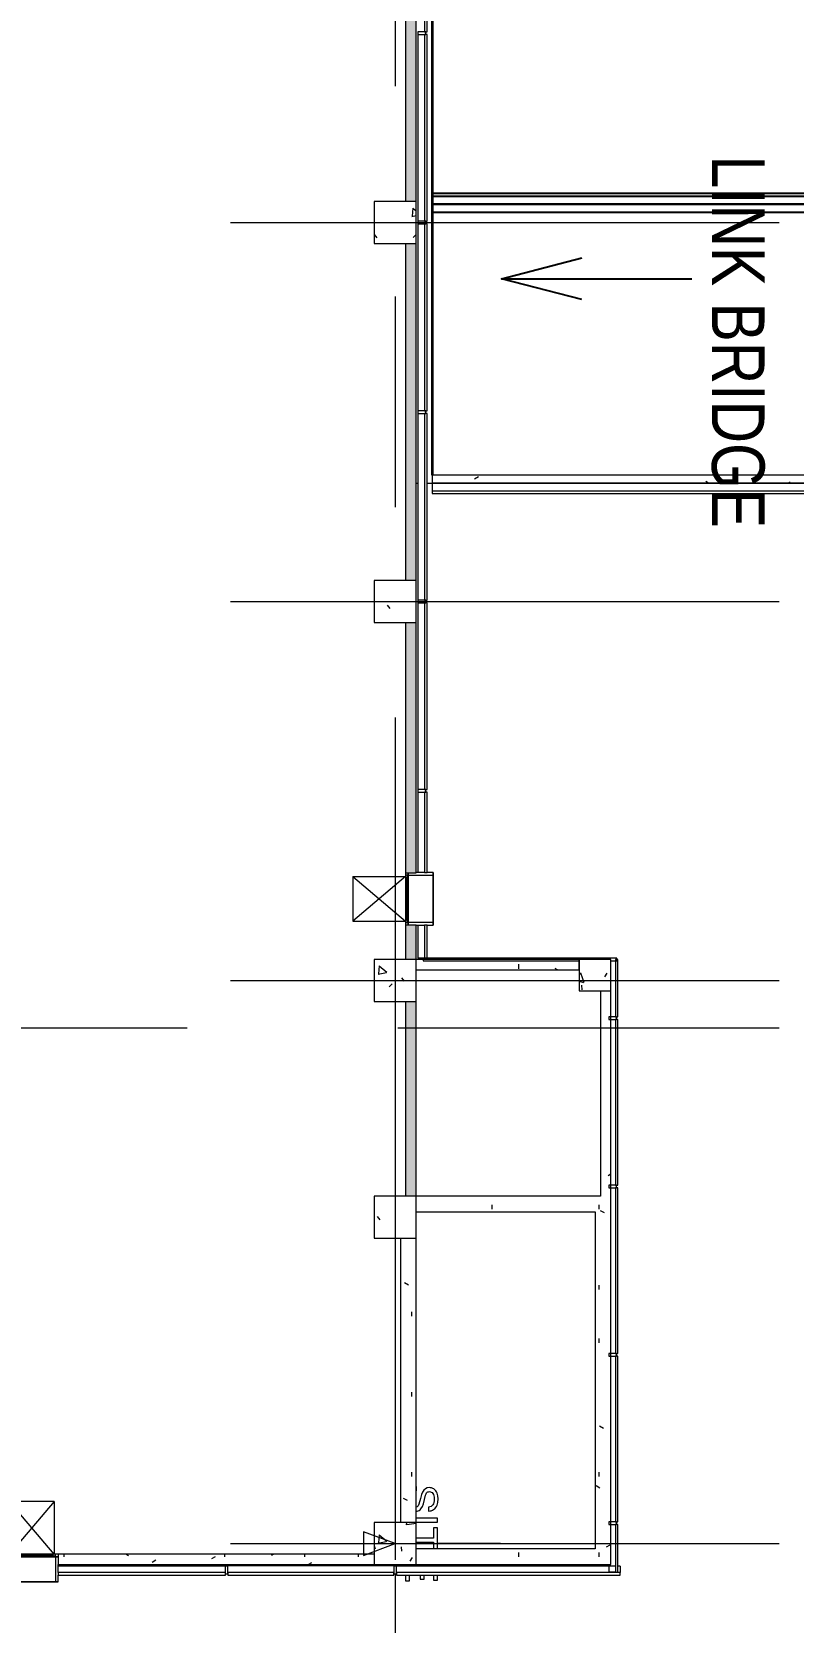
# Model space of a CAD drawing. Extents: x -14231 to 516634, y -267190 to 70805.
# Drawn here: x 388011 to 402477, y -145088 to -114869 of the extents above; entities that cross this region are included whole.
import ezdxf

# ---------------------------------------------------------------- set-up
doc = ezdxf.new("R2010")
doc.units = 0
doc.header["$LTSCALE"] = 8
for name, pattern in [('Access Line', [382.3, 250, -132.3]), ('Centre', [7937.5, 1587.5, -1190.625, 3968.75, -1190.625]), ('Dash', [1587.5, 793.75, -793.75]), ('IDA - Grid Line', [3500, 2000, -500, 500, -500])]:
    doc.linetypes.add(name, pattern=pattern)
doc.layers.get('0').update_dxf_attribs({"color": 1, "linetype": 'CONTINUOUS'})
doc.layers.add('A-_--------_E-', color=7, linetype='CONTINUOUS', lineweight=9, true_color=0x00a600)
for name, color, linetype, lineweight in [('A-_ANOTGRID_E', 7, 'CONTINUOUS', 9), ('A-_CLAD----_E', 7, 'CONTINUOUS', 9), ('A-_CLAD----_E1', 7, 'CONTINUOUS', 9), ('A-_FLOR----_E', 7, 'CONTINUOUS', 9), ('A-_WALL----_E', 7, 'CONTINUOUS', 9), ('A-_WALL----_H', 7, 'CONTINUOUS', 9), ('A-_WIND----_E', 7, 'CONTINUOUS', 9), ('A-COLN----_E', 7, 'CONTINUOUS', 9), ('A-COLN----_E1', 7, 'CONTINUOUS', 9)]:
    doc.layers.add(name, color=color, linetype=linetype, lineweight=lineweight)
doc.layers.add('CTCI', color=4, linetype='CONTINUOUS')
doc.styles.add('Arial Narrow_2', font='ARIALN.TTF', dxfattribs={"width": 0.8, "height": 0.22})
doc.styles.add('Site Area', font='arial.ttf', dxfattribs={"width": 0.8})
doc.dimstyles.new('IDA_-_Arial_-_2_5mm_-_Black_-_Diagonal', dxfattribs={"dimscale": 304.8, "dimtxt": 639.644359, "dimasz": 0.82021, "dimexe": 0.82021, "dimexo": 0.82021, "dimgap": 0, "dimtad": 1, "dimdec": 0, "dimzin": 0, "dimdsep": 46, "dimtxsty": 'Arial Narrow_2', "dimblk1": 'OBLIQUE', "dimblk2": 'OBLIQUE', "dimsah": 1, "dimcen": 0.09, "dimdle": 0.82021, "dimazin": 0, "dimtfac": 1, "dimtdec": 4, "dimtix": 1, "dimtmove": 0, "dimatfit": 3, "dimfxl": 1, "dimtvp": 1, "dimtolj": 1, "dimtzin": 0, "dimarcsym": 2})
pattern_1 = [(0, (0, 0), (2032, 508), [83.82, -1440.18, 83.82, -1440.18, -8128]), (0, (0, 0), (2032, 508), [-3048, 83.82, -2964.18, 83.82, -1440.18, -3556]), (0, (0, 0), (2032, 508), [-7620, 83.82, -932.18, 83.82, -2456.18]), (120, (762, 254), (-1455.9409, 1505.76362), [83.82, -1440.18, 83.82, -1440.18, -8128]), (120, (762, 254), (-1455.9409, 1505.76362), [-3048, 83.82, -2964.18, 83.82, -1440.18, -3556]), (120, (762, 254), (-1455.9409, 1505.76362), [-7620, 83.82, -932.18, 83.82, -2456.18]), (240, (1016, 1270), (-576.0591, -2013.76362), [83.82, -1440.18, 83.82, -1440.18, -8128]), (240, (1016, 1270), (-576.0591, -2013.76362), [-3048, 83.82, -2964.18, 83.82, -1440.18, -3556]), (240, (1016, 1270), (-576.0591, -2013.76362), [-7620, 83.82, -932.18, 83.82, -2456.18])]

# ---------------------------------------------------------------- blocks, each defined once
blk = doc.blocks.new('IDA - Rectangle Column - 800W X 800D-V2-PH1 LEVEL 3 - PROBE')
at = {"layer": 'A-COLN----_E1', "true_color": 0xaaaaaa}
h = blk.add_hatch(dxfattribs=at)
h.set_pattern_fill('FP_4', color=253, style=0, pattern_type=2)
h.set_pattern_definition([(320, (-325556.1, 949757.2), (-159.3907, -1821.8403), [190.5, -2095.5]), (265, (-325556.1, 949757.2), (1910.5674, 352.428), [152.4, -1676.4]), (10.451, (-325569.4, 949605.4), (1751.166, -1469.4262), [161.9, -1780.901]), (316.184, (-325048.1, 949757.2), (-420.428, -2710.791), [285.75, -3143.25]), (6.636, (-325083.2, 949531.3), (2474.276, -2374.0256), [242.85, -2671.351]), (261.184, (-325048, 949757.2), (2474.2525, -2374.05), [228.6, -2514.6]), (291, (-325175.1, 949503.2), (-1022.6516, -1516.1442), [190.5, -2095.5]), (236, (-325175.1, 949503.2), (1841.8805, -618.021), [152.4, -1676.4]), (341.451, (-325260.3, 949376.8), (819.2124, -2134.1713), [161.9, -1780.901]), (307.5, (-325556.1, 949757.2), (845.5504, -30.88603), [83.82, -1572.26, 83.82, -3300.73]), (307.5, (-325556.1, 949757.2), (845.5504, -30.88603), [-1739.9, -1617.98, 83.82, -1598.93]), (277.5, (-325556.1, 949757.2), (1001.80575, -668.1966), [83.82, -886.46, 83.82, -2175.51]), (277.5, (-325556.1, 949757.2), (1001.80575, -668.1966), [-1054.1, -1534.16, 83.82, -557.53]), (237.5, (-325556.1, 950323.6), (-57.2896, -1355.90933), [83.82, -551.18, 83.82, -4526.28]), (237.5, (-325556.1, 950323.6), (-57.2896, -1355.90933), [-718.82, -1897.38, 83.82, -2545.08]), (227.5, (-325556.1, 950577.6), (254.2664, -1481.2932), [83.82, -741.68, 83.82, -3098.8]), (227.5, (-325556.1, 950577.6), (254.2664, -1481.2932), [-909.32, -1231.9, 83.82, -1783.08])])
h.paths.add_polyline_path([(-400, -400), (400, -400), (400, 400), (-400, 400)])
at = {"layer": 'A-COLN----_E', "color": 253, "true_color": 0xaaaaaa}
for p, q in [((400, 400), (-400, 400)), ((-400, 400), (-400, -400)), ((400, -400), (400, 400)), ((-400, -400), (400, -400))]:
    blk.add_line(p, q, dxfattribs=at)
blk = doc.blocks.new('IDA - Rectangle Column - 800W X 800D-V3-PH1 LEVEL 3 - PROBE')
at = {"layer": 'A-COLN----_E1', "true_color": 0xaaaaaa}
h = blk.add_hatch(dxfattribs=at)
h.set_pattern_fill('FP_5', color=253, style=0, pattern_type=2)
h.set_pattern_definition([(320, (-325556.1, 943557.2), (-159.3907, -1821.8403), [190.5, -2095.5]), (265, (-325556.1, 943557.2), (1910.5674, 352.428), [152.4, -1676.4]), (10.451, (-325569.4, 943405.4), (1751.166, -1469.4262), [161.9, -1780.901]), (316.184, (-325048.1, 943557.2), (-420.428, -2710.791), [285.75, -3143.25]), (6.636, (-325083.2, 943331.3), (2474.276, -2374.0256), [242.85, -2671.351]), (261.184, (-325048, 943557.2), (2474.2525, -2374.05), [228.6, -2514.6]), (291, (-325175.1, 943303.2), (-1022.6516, -1516.1442), [190.5, -2095.5]), (236, (-325175.1, 943303.2), (1841.8805, -618.021), [152.4, -1676.4]), (341.451, (-325260.3, 943176.8), (819.2124, -2134.1713), [161.9, -1780.901]), (307.5, (-325556.1, 943557.2), (845.5504, -30.88603), [83.82, -1572.26, 83.82, -3300.73]), (307.5, (-325556.1, 943557.2), (845.5504, -30.88603), [-1739.9, -1617.98, 83.82, -1598.93]), (277.5, (-325556.1, 943557.2), (1001.80575, -668.1966), [83.82, -886.46, 83.82, -2175.51]), (277.5, (-325556.1, 943557.2), (1001.80575, -668.1966), [-1054.1, -1534.16, 83.82, -557.53]), (237.5, (-325556.1, 944123.6), (-57.2896, -1355.90933), [83.82, -551.18, 83.82, -4526.28]), (237.5, (-325556.1, 944123.6), (-57.2896, -1355.90933), [-718.82, -1897.38, 83.82, -2545.08]), (227.5, (-325556.1, 944377.6), (254.2664, -1481.2932), [83.82, -741.68, 83.82, -3098.8]), (227.5, (-325556.1, 944377.6), (254.2664, -1481.2932), [-909.32, -1231.9, 83.82, -1783.08])])
h.paths.add_polyline_path([(-400, -400), (400, -400), (400, 400), (-400, 400)])
at = {"layer": 'A-COLN----_E', "color": 253, "true_color": 0xaaaaaa}
for p, q in [((400, 400), (-400, 400)), ((-400, 400), (-400, -400)), ((400, -400), (400, 400)), ((-400, -400), (400, -400))]:
    blk.add_line(p, q, dxfattribs=at)
blk = doc.blocks.new('IDA - Rectangle Column - 800W X 800D-V4-PH1 LEVEL 3 - PROBE')
at = {"layer": 'A-COLN----_E1', "true_color": 0xaaaaaa}
h = blk.add_hatch(dxfattribs=at)
h.set_pattern_fill('FP_6', color=253, style=0, pattern_type=2)
h.set_pattern_definition([(320, (-325556.1, 939057.2), (-159.3907, -1821.8403), [190.5, -2095.5]), (265, (-325556.1, 939057.2), (1910.5674, 352.428), [152.4, -1676.4]), (10.451, (-325569.4, 938905.4), (1751.166, -1469.4262), [161.9, -1780.901]), (316.184, (-325048.1, 939057.2), (-420.428, -2710.791), [285.75, -3143.25]), (6.636, (-325083.2, 938831.3), (2474.276, -2374.0256), [242.85, -2671.351]), (261.184, (-325048, 939057.2), (2474.2525, -2374.05), [228.6, -2514.6]), (291, (-325175.1, 938803.2), (-1022.6516, -1516.1442), [190.5, -2095.5]), (236, (-325175.1, 938803.2), (1841.8805, -618.021), [152.4, -1676.4]), (341.451, (-325260.3, 938676.8), (819.2124, -2134.1713), [161.9, -1780.901]), (307.5, (-325556.1, 939057.2), (845.5504, -30.88603), [83.82, -1572.26, 83.82, -3300.73]), (307.5, (-325556.1, 939057.2), (845.5504, -30.88603), [-1739.9, -1617.98, 83.82, -1598.93]), (277.5, (-325556.1, 939057.2), (1001.80575, -668.1966), [83.82, -886.46, 83.82, -2175.51]), (277.5, (-325556.1, 939057.2), (1001.80575, -668.1966), [-1054.1, -1534.16, 83.82, -557.53]), (237.5, (-325556.1, 939623.6), (-57.2896, -1355.90933), [83.82, -551.18, 83.82, -4526.28]), (237.5, (-325556.1, 939623.6), (-57.2896, -1355.90933), [-718.82, -1897.38, 83.82, -2545.08]), (227.5, (-325556.1, 939877.6), (254.2664, -1481.2932), [83.82, -741.68, 83.82, -3098.8]), (227.5, (-325556.1, 939877.6), (254.2664, -1481.2932), [-909.32, -1231.9, 83.82, -1783.08])])
h.paths.add_polyline_path([(-400, -400), (400, -400), (400, 400), (-400, 400)])
at = {"layer": 'A-COLN----_E', "color": 253, "true_color": 0xaaaaaa}
for p, q in [((400, 400), (-400, 400)), ((-400, 400), (-400, -400)), ((400, -400), (400, 400)), ((-400, -400), (400, -400))]:
    blk.add_line(p, q, dxfattribs=at)
blk = doc.blocks.new('IDA - Rectangle Column - 800W X 800D-V5-PH1 LEVEL 3 - PROBE')
at = {"layer": 'A-COLN----_E1', "true_color": 0xaaaaaa}
h = blk.add_hatch(dxfattribs=at)
h.set_pattern_fill('FP_7', color=253, style=0, pattern_type=2)
h.set_pattern_definition([(320, (-325556.1, 931857.2), (-159.3907, -1821.8403), [190.5, -2095.5]), (265, (-325556.1, 931857.2), (1910.5674, 352.428), [152.4, -1676.4]), (10.451, (-325569.4, 931705.4), (1751.166, -1469.4262), [161.9, -1780.901]), (316.184, (-325048.1, 931857.2), (-420.428, -2710.791), [285.75, -3143.25]), (6.636, (-325083.2, 931631.3), (2474.276, -2374.0256), [242.85, -2671.351]), (261.184, (-325048, 931857.2), (2474.2525, -2374.05), [228.6, -2514.6]), (291, (-325175.1, 931603.2), (-1022.6516, -1516.1442), [190.5, -2095.5]), (236, (-325175.1, 931603.2), (1841.8805, -618.021), [152.4, -1676.4]), (341.451, (-325260.3, 931476.8), (819.2124, -2134.1713), [161.9, -1780.901]), (307.5, (-325556.1, 931857.2), (845.5504, -30.88603), [83.82, -1572.26, 83.82, -3300.73]), (307.5, (-325556.1, 931857.2), (845.5504, -30.88603), [-1739.9, -1617.98, 83.82, -1598.93]), (277.5, (-325556.1, 931857.2), (1001.80575, -668.1966), [83.82, -886.46, 83.82, -2175.51]), (277.5, (-325556.1, 931857.2), (1001.80575, -668.1966), [-1054.1, -1534.16, 83.82, -557.53]), (237.5, (-325556.1, 932423.6), (-57.2896, -1355.90933), [83.82, -551.18, 83.82, -4526.28]), (237.5, (-325556.1, 932423.6), (-57.2896, -1355.90933), [-718.82, -1897.38, 83.82, -2545.08]), (227.5, (-325556.1, 932677.6), (254.2664, -1481.2932), [83.82, -741.68, 83.82, -3098.8]), (227.5, (-325556.1, 932677.6), (254.2664, -1481.2932), [-909.32, -1231.9, 83.82, -1783.08])])
h.paths.add_polyline_path([(-400, -400), (400, -400), (400, 400), (-400, 400)])
at = {"layer": 'A-COLN----_E', "color": 253, "true_color": 0xaaaaaa}
for p, q in [((400, 400), (-400, 400)), ((-400, 400), (-400, -400)), ((400, -400), (400, 400)), ((-400, -400), (400, -400))]:
    blk.add_line(p, q, dxfattribs=at)
blk = doc.blocks.new('IDA - Rectangle Column - 800W X 800D-V6-PH1 LEVEL 3 - PROBE')
at = {"layer": 'A-COLN----_E1', "true_color": 0xaaaaaa}
h = blk.add_hatch(dxfattribs=at)
h.set_pattern_fill('FP_8', color=253, style=0, pattern_type=2)
h.set_pattern_definition([(320, (-325556.1, 924657.2), (-159.3907, -1821.8403), [190.5, -2095.5]), (265, (-325556.1, 924657.2), (1910.5674, 352.428), [152.4, -1676.4]), (10.451, (-325569.4, 924505.4), (1751.166, -1469.4262), [161.9, -1780.901]), (316.184, (-325048.1, 924657.2), (-420.428, -2710.791), [285.75, -3143.25]), (6.636, (-325083.2, 924431.3), (2474.276, -2374.0256), [242.85, -2671.351]), (261.184, (-325048, 924657.2), (2474.2525, -2374.05), [228.6, -2514.6]), (291, (-325175.1, 924403.2), (-1022.6516, -1516.1442), [190.5, -2095.5]), (236, (-325175.1, 924403.2), (1841.8805, -618.021), [152.4, -1676.4]), (341.451, (-325260.3, 924276.8), (819.2124, -2134.1713), [161.9, -1780.901]), (307.5, (-325556.1, 924657.2), (845.5504, -30.88603), [83.82, -1572.26, 83.82, -3300.73]), (307.5, (-325556.1, 924657.2), (845.5504, -30.88603), [-1739.9, -1617.98, 83.82, -1598.93]), (277.5, (-325556.1, 924657.2), (1001.80575, -668.1966), [83.82, -886.46, 83.82, -2175.51]), (277.5, (-325556.1, 924657.2), (1001.80575, -668.1966), [-1054.1, -1534.16, 83.82, -557.53]), (237.5, (-325556.1, 925223.6), (-57.2896, -1355.90933), [83.82, -551.18, 83.82, -4526.28]), (237.5, (-325556.1, 925223.6), (-57.2896, -1355.90933), [-718.82, -1897.38, 83.82, -2545.08]), (227.5, (-325556.1, 925477.6), (254.2664, -1481.2932), [83.82, -741.68, 83.82, -3098.8]), (227.5, (-325556.1, 925477.6), (254.2664, -1481.2932), [-909.32, -1231.9, 83.82, -1783.08])])
h.paths.add_polyline_path([(-400, -400), (400, -400), (400, 400), (-400, 400)])
at = {"layer": 'A-COLN----_E', "color": 253, "true_color": 0xaaaaaa}
for p, q in [((400, 400), (-400, 400)), ((-400, 400), (-400, -400)), ((400, -400), (400, 400)), ((-400, -400), (400, -400))]:
    blk.add_line(p, q, dxfattribs=at)
blk = doc.blocks.new('IDA - Rectangle Column - 600W X 600D-V54-PH1 LEVEL 3 - PROBE')
at = {"layer": 'A-COLN----_E1', "true_color": 0xaaaaaa}
h = blk.add_hatch(dxfattribs=at)
h.set_pattern_fill('FP_57', color=253, style=0, pattern_type=2)
h.set_pattern_definition([(320, (-329356.1, 938957.2), (-159.3907, -1821.8403), [190.5, -2095.5]), (265, (-329356.1, 938957.2), (1910.5674, 352.428), [152.4, -1676.4]), (10.451, (-329369.4, 938805.4), (1751.166, -1469.4262), [161.9, -1780.901]), (316.184, (-328848.1, 938957.2), (-420.428, -2710.791), [285.75, -3143.25]), (6.636, (-328883.2, 938731.3), (2474.276, -2374.0256), [242.85, -2671.351]), (261.184, (-328848, 938957.2), (2474.2525, -2374.05), [228.6, -2514.6]), (291, (-328975.1, 938703.2), (-1022.6516, -1516.1442), [190.5, -2095.5]), (236, (-328975.1, 938703.2), (1841.8805, -618.021), [152.4, -1676.4]), (341.451, (-329060.3, 938576.8), (819.2124, -2134.1713), [161.9, -1780.901]), (307.5, (-329356.1, 938957.2), (845.5504, -30.88603), [83.82, -1572.26, 83.82, -3300.73]), (307.5, (-329356.1, 938957.2), (845.5504, -30.88603), [-1739.9, -1617.98, 83.82, -1598.93]), (277.5, (-329356.1, 938957.2), (1001.80575, -668.1966), [83.82, -886.46, 83.82, -2175.51]), (277.5, (-329356.1, 938957.2), (1001.80575, -668.1966), [-1054.1, -1534.16, 83.82, -557.53]), (237.5, (-329356.1, 939523.6), (-57.2896, -1355.90933), [83.82, -551.18, 83.82, -4526.28]), (237.5, (-329356.1, 939523.6), (-57.2896, -1355.90933), [-718.82, -1897.38, 83.82, -2545.08]), (227.5, (-329356.1, 939777.6), (254.2664, -1481.2932), [83.82, -741.68, 83.82, -3098.8]), (227.5, (-329356.1, 939777.6), (254.2664, -1481.2932), [-909.32, -1231.9, 83.82, -1783.08])])
h.paths.add_polyline_path([(-300, -300), (300, -300), (300, 300), (-300, 300)])
at = {"layer": 'A-COLN----_E', "color": 253, "true_color": 0xaaaaaa}
for p, q in [((300, 300), (-300, 300)), ((-300, 300), (-300, -300)), ((300, -300), (300, 300)), ((-300, -300), (300, -300))]:
    blk.add_line(p, q, dxfattribs=at)
blk = doc.blocks.new('Aluminium Window - 1000L X 1000H - FAP-02 - 2HR-9887457-PH1 LEVEL 3 - PROBE')
at = {"layer": 'A-_WIND----_E', "color": 253, "true_color": 0xaaaaaa}
for p, q in [((-495, 425), (-495, 310)), ((-445, 425), (-495, 425)), ((-445, -50), (-445, 425)), ((455, 425), (-445, 425)), ((505, 425), (455, 425)), ((455, 425), (455, -50)), ((505, 310), (505, 425)), ((-495, 260), (-495, 100)), ((505, 100), (505, 260)), ((-445, -50), (-492, -50)), ((-492, -50), (-445, -50)), ((-492, -100), (-445, -100)), ((-445, -65), (-445, -50)), ((455, -50), (-445, -50)), ((-445, -50), (455, -50)), ((-445, -65), (-445, -100)), ((-395, -65), (-445, -65)), ((-445, -100), (-395, -100)), ((405, -65), (-395, -65)), ((-395, -100), (-395, -65)), ((405, -79), (-395, -79)), ((-395, -79), (-395, -87)), ((-395, -87), (405, -87)), ((-395, -100), (405, -100)), ((455, -65), (405, -65)), ((405, -65), (405, -100)), ((405, -87), (405, -79)), ((405, -100), (455, -100)), ((505, -50), (455, -50)), ((455, -50), (455, -65)), ((455, -50), (505, -50)), ((455, -100), (455, -65)), ((455, -100), (505, -100))]:
    blk.add_line(p, q, dxfattribs=at)
at = {"layer": 'A-_WIND----_E', "color": 253, "linetype": 'Centre', "true_color": 0xaaaaaa}
for p, q in [((-495, 425), (505, 425)), ((-74, 425), (-390, 425))]:
    blk.add_line(p, q, dxfattribs=at)
at = {"layer": 'A-_WIND----_E', "color": 253, "linetype": 'Access Line', "true_color": 0xaaaaaa}
for p, q in [((-420, -1100), (-420, -100)), ((-420, -100), (430, -1100)), ((-420, -1100), (430, -100)), ((430, -1100), (430, -100)), ((-420, -1100), (430, -1100))]:
    blk.add_line(p, q, dxfattribs=at)
blk = doc.blocks.new('Aluminium Window - 1000L X 1000H - FAP-02 - 2HR-V57-PH1 LEVEL 3 - PROBE')
at = {"layer": 'A-_WIND----_E', "color": 253, "true_color": 0xaaaaaa}
for p, q in [((-495, 425), (-495, 301)), ((-445, 425), (-495, 425)), ((-445, -50), (-445, 425)), ((455, 425), (-445, 425)), ((505, 425), (455, 425)), ((455, 425), (455, -50)), ((505, 301), (505, 425)), ((-495, 251), (-495, 100)), ((505, 100), (505, 251)), ((-445, -50), (-492, -50)), ((-492, -50), (-445, -50)), ((-492, -100), (-445, -100)), ((-445, -65), (-445, -50)), ((455, -50), (-445, -50)), ((-445, -50), (455, -50)), ((-445, -65), (-445, -100)), ((-395, -65), (-445, -65)), ((-445, -100), (-395, -100)), ((405, -65), (-395, -65)), ((-395, -100), (-395, -65)), ((405, -79), (-395, -79)), ((-395, -79), (-395, -87)), ((-395, -87), (405, -87)), ((-395, -100), (405, -100)), ((455, -65), (405, -65)), ((405, -65), (405, -100)), ((405, -87), (405, -79)), ((405, -100), (455, -100)), ((505, -50), (455, -50)), ((455, -50), (455, -65)), ((455, -50), (505, -50)), ((455, -100), (455, -65)), ((455, -100), (505, -100))]:
    blk.add_line(p, q, dxfattribs=at)
at = {"layer": 'A-_WIND----_E', "color": 253, "linetype": 'Centre', "true_color": 0xaaaaaa}
for p, q in [((-495, 425), (505, 425)), ((-74, 425), (-390, 425))]:
    blk.add_line(p, q, dxfattribs=at)
at = {"layer": 'A-_WIND----_E', "color": 253, "linetype": 'Access Line', "true_color": 0xaaaaaa}
for p, q in [((-420, -1100), (-420, -100)), ((-420, -100), (430, -1100)), ((-420, -1100), (430, -100)), ((430, -1100), (430, -100)), ((-420, -1100), (430, -1100))]:
    blk.add_line(p, q, dxfattribs=at)
blk = doc.blocks.new('System Panel - AlumPanelClad-White-10005320-PH1 LEVEL 3 - PROBE')
at = {"layer": 'A-_CLAD----_E', "color": 253, "true_color": 0xaaaaaa}
for p, q in [((452, 25), (-452, 25)), ((-452, 25), (-452, -25)), ((452, -25), (452, 25)), ((-452, -25), (452, -25))]:
    blk.add_line(p, q, dxfattribs=at)
blk = doc.blocks.new('Rectangular Mullion - groove center-10005317-PH1 LEVEL 3 - PROBE')
at = {"layer": 'A-_CLAD----_E1', "color": 253, "true_color": 0xaaaaaa}
for p in [(950302, 329741), (950157, 329616)]:
    blk.add_line(p, (950302, 329616), dxfattribs=at)
blk = doc.blocks.new('System Panel - AlumPanelClad-White-10005328-PH1 LEVEL 3 - PROBE')
at = {"layer": 'A-_CLAD----_E', "color": 253, "true_color": 0xaaaaaa}
for p, q in [((1575, 25), (-1575, 25)), ((-1575, 25), (-1575, -25)), ((1575, -25), (1575, 25)), ((-1575, -25), (1575, -25))]:
    blk.add_line(p, q, dxfattribs=at)
blk = doc.blocks.new('Rectangular Mullion - groove center-9997094-PH1 LEVEL 3 - PROBE')
at = {"layer": 'A-_CLAD----_E1', "color": 253, "true_color": 0xaaaaaa}
for p, q in [((-25, -150), (-25, 0)), ((-25, 0), (25, 0)), ((25, 0), (25, -150)), ((25, -150), (-25, -150))]:
    blk.add_line(p, q, dxfattribs=at)
blk = doc.blocks.new('System Panel - AlumPanelClad-White-10007452-PH1 LEVEL 3 - PROBE')
at = {"layer": 'A-_CLAD----_E', "color": 253, "true_color": 0xaaaaaa}
for p, q in [((545, 25), (-545, 25)), ((-545, 25), (-545, -25)), ((545, -25), (545, 25)), ((-545, -25), (545, -25))]:
    blk.add_line(p, q, dxfattribs=at)
blk = doc.blocks.new('System Panel - AlumPanelClad-White-9999845-PH1 LEVEL 3 - PROBE')
at = {"layer": 'A-_CLAD----_E', "color": 253, "true_color": 0xaaaaaa}
for p, q in [((-1728, 25), (-1838, 25)), ((-1838, 25), (-1838, -25)), ((1838, 25), (-1128, 25)), ((1838, -25), (1838, 25)), ((-1838, -25), (1838, -25))]:
    blk.add_line(p, q, dxfattribs=at)
blk = doc.blocks.new('System Panel - AlumPanelClad-White-10085937-PH1 LEVEL 3 - PROBE')
at = {"layer": 'A-_CLAD----_E', "color": 253, "true_color": 0xaaaaaa}
for p, q in [((-950, 25), (-1575, 25)), ((-1575, 25), (-1575, -25)), ((-950, -25), (-950, 25)), ((1575, 25), (50, 25)), ((50, 25), (50, -25)), ((1575, -25), (1575, 25)), ((-1575, -25), (-950, -25)), ((50, -25), (1575, -25))]:
    blk.add_line(p, q, dxfattribs=at)
blk = doc.blocks.new('Rectangular Mullion - groove center-10085878-PH1 LEVEL 3 - PROBE')
at = {"layer": 'A-_CLAD----_E1', "color": 253, "true_color": 0xaaaaaa}
blk.add_line((935482, 325991), (937007, 325991), dxfattribs=at)
blk = doc.blocks.new('System Panel - AlumPanelClad-White-10007495-PH1 LEVEL 3 - PROBE')
at = {"layer": 'A-_CLAD----_E', "color": 253, "true_color": 0xaaaaaa}
for p, q in [((1775, 25), (-1775, 25)), ((-1775, 25), (-1775, -25)), ((1775, -25), (1775, 25)), ((-1775, -25), (1775, -25))]:
    blk.add_line(p, q, dxfattribs=at)
blk = doc.blocks.new('Rectangular Mullion - groove center-10007492-PH1 LEVEL 3 - PROBE')
at = {"layer": 'A-_CLAD----_E1', "color": 253, "true_color": 0xaaaaaa}
blk.add_line((931882, 325991), (935432, 325991), dxfattribs=at)
blk = doc.blocks.new('System Panel - AlumPanelClad-White-V61-PH1 LEVEL 3 - PROBE')
at = {"layer": 'A-_CLAD----_E', "color": 253, "true_color": 0xaaaaaa}
for p, q in [((1588, 25), (-1588, 25)), ((-1588, 25), (-1588, -25)), ((1588, -25), (1588, 25)), ((-1588, -25), (1588, -25))]:
    blk.add_line(p, q, dxfattribs=at)
blk = doc.blocks.new('Rectangular Mullion - groove center-V62-PH1 LEVEL 3 - PROBE')
at = {"layer": 'A-_CLAD----_E1', "color": 253, "true_color": 0xaaaaaa}
for p in [(950184, 322331), (950309, 319156)]:
    blk.add_line(p, (950184, 319156), dxfattribs=at)
blk = doc.blocks.new('Rectangular Mullion - groove center-10005325-PH1 LEVEL 3 - PROBE')
at = {"layer": 'A-_CLAD----_E1', "color": 253, "true_color": 0xaaaaaa}
blk.add_line((846867, 329691), (850017, 329691), dxfattribs=at)
blk = doc.blocks.new('System Panel - AlumPanelClad-White-10077385-PH1 LEVEL 3 - PROBE')
at = {"layer": 'A-_CLAD----_E', "color": 253, "true_color": 0xaaaaaa}
for p, q in [((2125, 25), (-2125, 25)), ((-2125, 25), (-2125, -25)), ((2125, -25), (2125, 25)), ((-2125, -25), (2125, -25))]:
    blk.add_line(p, q, dxfattribs=at)
blk = doc.blocks.new('Rectangular Mullion - groove center-10077384-PH1 LEVEL 3 - PROBE')
at = {"layer": 'A-_CLAD----_E1', "color": 253, "true_color": 0xaaaaaa}
for p, q in [((950184, 329831), (950309, 329831)), ((950184, 329831), (950184, 329791)), ((950184, 329741), (950184, 325581))]:
    blk.add_line(p, q, dxfattribs=at)
blk = doc.blocks.new('Rectangular Mullion - groove center-10085932-PH1 LEVEL 3 - PROBE')
at = {"layer": 'A-_CLAD----_E1', "color": 253, "true_color": 0xaaaaaa}
for p in [(938632, 326091), (938007, 325991)]:
    blk.add_line(p, (938632, 325991), dxfattribs=at)
blk = doc.blocks.new('1659_F10N-PROBE_A_XF10N_R25_rvt-1-PH1 LEVEL 3 - PROBE')
at = {"layer": 'A-_WALL----_H', "true_color": 0xd4d4d4}
h = blk.add_hatch(dxfattribs=at)
h.set_pattern_fill('FP_1', color=254, style=0, pattern_type=2)
h.set_pattern_definition(pattern_1)
h.paths.add_polyline_path([(943157, 329456), (943157, 329656), (939257, 329656), (939257, 329456), (941187, 329456)])
h = blk.add_hatch(dxfattribs=at)
h.set_pattern_fill('FP_1', color=254, style=0, pattern_type=2)
h.set_pattern_definition(pattern_1)
h.paths.add_polyline_path([(949857, 329356), (949857, 329656), (943157, 329656), (943157, 329356), (945697, 329356)])
h = blk.add_hatch(dxfattribs=at)
h.set_pattern_fill('FP_1', color=254, style=0, pattern_type=2)
h.set_pattern_definition(pattern_1)
h.paths.add_polyline_path([(949857, 325956), (950157, 325958), (950157, 329656), (949857, 329656), (949857, 325958)])
h = blk.add_hatch(dxfattribs=at)
h.set_pattern_fill('FP_1', color=254, style=0, pattern_type=2)
h.set_pattern_definition(pattern_1)
h.paths.add_polyline_path([(943457, 325956), (943457, 329356), (943157, 329356), (943157, 325956)])
h = blk.add_hatch(dxfattribs=at)
h.set_pattern_fill('FP_1', color=254, style=0, pattern_type=2)
h.set_pattern_definition(pattern_1)
h.paths.add_polyline_path([(938857, 325956), (938857, 329056), (938657, 329056), (938657, 325956)])
h = blk.add_hatch(dxfattribs=at)
h.set_pattern_fill('FP_1', color=254, style=0, pattern_type=2)
h.set_pattern_definition(pattern_1)
h.paths.add_polyline_path([(938007, 325756), (938657, 325756), (938657, 325956), (938007, 325956), (938007, 325856)])
h.paths.add_polyline_path([(937011, 325756), (937011, 325956), (932257, 325956), (932257, 325756), (936678, 325756)])
h.paths.add_polyline_path([(939457, 325756), (943157, 325756), (943157, 325956), (939457, 325956), (939457, 325930)])
h.paths.add_polyline_path([(931457, 325756), (931457, 325956), (925057, 325956), (925057, 325756)])
h.paths.add_polyline_path([(915957, 325756), (917057, 325756), (917057, 325956), (915957, 325956), (915957, 325856)])
h.paths.add_polyline_path([(918642, 325756), (924257, 325756), (924257, 325956), (917857, 325956), (917857, 325756)])
h.paths.add_polyline_path([(914961, 325756), (914961, 325956), (910657, 325956), (910657, 325756), (914133, 325756)])
h.paths.add_polyline_path([(909857, 325756), (909857, 325956), (903457, 325956), (903457, 325756), (909623, 325756)])
h.paths.add_polyline_path([(902657, 325756), (902657, 325956), (898307, 325956), (898307, 325756), (900605, 325756)])
h.paths.add_polyline_path([(897311, 325756), (897311, 325956), (896257, 325956), (896257, 325756)])
h.paths.add_polyline_path([(895457, 325756), (895457, 325956), (889057, 325956), (889057, 325756), (891587, 325756)])
h.paths.add_polyline_path([(888257, 325756), (888257, 325956), (881857, 325956), (881857, 325756), (882569, 325756)])
h.paths.add_polyline_path([(881057, 325756), (881057, 325956), (878857, 325956), (878857, 325756)])
h.paths.add_polyline_path([(874657, 325756), (877861, 325756), (877861, 325956), (874657, 325956), (874657, 325772)])
h.paths.add_polyline_path([(873550, 325756), (873857, 325756), (873857, 325956), (867457, 325956), (867457, 325756)])
h.paths.add_polyline_path([(866657, 325756), (866657, 325956), (860257, 325956), (860257, 325756), (864532, 325756)])
h.paths.add_polyline_path([(852157, 325756), (856264, 325756), (856264, 325956), (852157, 325956), (852157, 325931)])
h.paths.add_polyline_path([(847157, 325756), (851357, 325756), (851357, 325956), (847157, 325956), (847157, 325769)])
h.paths.add_polyline_path([(859457, 325756), (859457, 325956), (857261, 325956), (857261, 325756)])
h = blk.add_hatch(dxfattribs=at)
h.set_pattern_fill('FP_1', color=254, style=0, pattern_type=2)
h.set_pattern_definition(pattern_1)
h.paths.add_polyline_path([(947951, 325656), (949357, 325656), (949357, 325956), (943957, 325956), (943957, 325656), (945697, 325656)])
h = blk.add_hatch(dxfattribs=at)
h.set_pattern_fill('FP_1', color=254, style=0, pattern_type=2)
h.set_pattern_definition(pattern_1)
h.paths.add_polyline_path([(950152, 300830), (950157, 300830), (950157, 305956), (949957, 305956), (949957, 300830), (950057, 300830)])
h.paths.add_polyline_path([(949995, 306756), (950157, 306756), (950157, 315556), (949957, 315556), (949957, 306756)])
h.paths.add_polyline_path([(950157, 316356), (950157, 318156), (949957, 318156), (949957, 316356), (950067, 316356)])
h.paths.add_polyline_path([(950157, 319153), (950157, 325156), (949957, 325156), (949957, 319153), (950057, 319153)])
at = {"layer": 'A-_ANOTGRID_E', "color": 254, "linetype": 'IDA - Grid Line', "true_color": 0xd4d4d4}
for p, q in [((924657, 294432), (924657, 332853)), ((931857, 294432), (931857, 332853)), ((939057, 294432), (939057, 332853)), ((939957, 297607), (939957, 332853)), ((949757, 294432), (949757, 332853)), ((822064, 325556), (979147, 325556))]:
    blk.add_line(p, q, dxfattribs=at)
at = {"layer": 'A-_WALL----_E', "color": 253, "true_color": 0xaaaaaa}
for p, q in [((943157, 329656), (939257, 329656)), ((939257, 329456), (943157, 329456)), ((949857, 329656), (943157, 329656)), ((943157, 329456), (943157, 329356)), ((950157, 329656), (949857, 329656)), ((950157, 325956), (950157, 329656)), ((943157, 329356), (943157, 325956)), ((943457, 329356), (949857, 329356)), ((943457, 325956), (943457, 329356)), ((949857, 329356), (949857, 325956)), ((938657, 329056), (938657, 325956)), ((938857, 329056), (938657, 329056)), ((938857, 325956), (938857, 329056)), ((924257, 325956), (917857, 325956)), ((931457, 325956), (925057, 325956)), ((937011, 325956), (932257, 325956)), ((937011, 325756), (937011, 325956)), ((938657, 325956), (938007, 325956)), ((938007, 325956), (938007, 325756)), ((943157, 325956), (939457, 325956)), ((949357, 325956), (943957, 325956)), ((917857, 325756), (924257, 325756)), ((925057, 325756), (931457, 325756)), ((932257, 325756), (937011, 325756)), ((938007, 325756), (938657, 325756)), ((939457, 325756), (943157, 325756)), ((943957, 325656), (949357, 325656)), ((949957, 325156), (949957, 319153)), ((950157, 319153), (950157, 325156)), ((949957, 319153), (950157, 319153))]:
    blk.add_line(p, q, dxfattribs=at)
at = {"layer": 'A-_CLAD----_E', "color": 253, "lineweight": 9, "true_color": 0xaaaaaa}
for name, p, rotation in [('System Panel - AlumPanelClad-White-9999845-PH1 LEVEL 3 - PROBE', (938657, 327929), 270), ('System Panel - AlumPanelClad-White-10007452-PH1 LEVEL 3 - PROBE', (939202, 329766), 180), ('System Panel - AlumPanelClad-White-10005328-PH1 LEVEL 3 - PROBE', (941372, 329766), 180), ('System Panel - AlumPanelClad-White-10005328-PH1 LEVEL 3 - PROBE', (944572, 329766), 180), ('System Panel - AlumPanelClad-White-10005328-PH1 LEVEL 3 - PROBE', (947772, 329766), 180), ('System Panel - AlumPanelClad-White-10005320-PH1 LEVEL 3 - PROBE', (949850, 329766), 180), ('System Panel - AlumPanelClad-White-10077385-PH1 LEVEL 3 - PROBE', (950334, 327706), 89.99999999999974), ('System Panel - AlumPanelClad-White-10007495-PH1 LEVEL 3 - PROBE', (919257, 326141), 180), ('System Panel - AlumPanelClad-White-10007495-PH1 LEVEL 3 - PROBE', (922857, 326141), 180), ('System Panel - AlumPanelClad-White-10007495-PH1 LEVEL 3 - PROBE', (926457, 326141), 180), ('System Panel - AlumPanelClad-White-10007495-PH1 LEVEL 3 - PROBE', (930057, 326141), 180), ('System Panel - AlumPanelClad-White-10007495-PH1 LEVEL 3 - PROBE', (933657, 326141), 180), ('System Panel - AlumPanelClad-White-10085937-PH1 LEVEL 3 - PROBE', (937057, 326141), 180), ('System Panel - AlumPanelClad-White-10005328-PH1 LEVEL 3 - PROBE', (950334, 323956), 89.99999999999974), ('System Panel - AlumPanelClad-White-V61-PH1 LEVEL 3 - PROBE', (950334, 320744), 89.99999999999974)]:
    blk.add_blockref(name, p, dxfattribs=dict(at, rotation=rotation))
at = {"layer": 'A-_CLAD----_E1', "color": 253, "lineweight": 9, "true_color": 0xaaaaaa, "extrusion": (0, 0, -1)}
for p in [(-939772, 329766), (-942972, 329766), (-946172, 329766), (-949372, 329766), (-921057, 326141), (-924657, 326141), (-928257, 326141), (-931857, 326141), (-935457, 326141)]:
    blk.add_blockref('Rectangular Mullion - groove center-9997094-PH1 LEVEL 3 - PROBE', p, dxfattribs=at)
at = {"layer": 'A-_CLAD----_E1', "color": 253, "lineweight": 9, "true_color": 0xaaaaaa}
for name, p in [('Rectangular Mullion - groove center-10005317-PH1 LEVEL 3 - PROBE', (0, 0)), ('Rectangular Mullion - groove center-10077384-PH1 LEVEL 3 - PROBE', (0, 0)), ('Rectangular Mullion - groove center-10085932-PH1 LEVEL 3 - PROBE', (0, 0)), ('Rectangular Mullion - groove center-10007492-PH1 LEVEL 3 - PROBE', (-10800, 0)), ('Rectangular Mullion - groove center-10007492-PH1 LEVEL 3 - PROBE', (-7200, 0)), ('Rectangular Mullion - groove center-10007492-PH1 LEVEL 3 - PROBE', (-3600, 0)), ('Rectangular Mullion - groove center-10007492-PH1 LEVEL 3 - PROBE', (0, 0)), ('Rectangular Mullion - groove center-10085878-PH1 LEVEL 3 - PROBE', (0, 0)), ('Rectangular Mullion - groove center-V62-PH1 LEVEL 3 - PROBE', (0, 0))]:
    blk.add_blockref(name, p, dxfattribs=at)
at = {"layer": 'A-_CLAD----_E1', "color": 253, "lineweight": 9, "true_color": 0xaaaaaa, "extrusion": (0, 0, -1), "rotation": 90.00000000000026}
for p in [(-950334, 325556), (-950334, 322356)]:
    blk.add_blockref('Rectangular Mullion - groove center-9997094-PH1 LEVEL 3 - PROBE', p, dxfattribs=at)
at = {"layer": 'A-_CLAD----_E1', "color": 253, "lineweight": 9, "true_color": 0xaaaaaa, "rotation": 270}
blk.add_blockref('Rectangular Mullion - groove center-10005325-PH1 LEVEL 3 - PROBE', (620492, 1172398), dxfattribs=at)
at = {"layer": 'A-_WIND----_E', "color": 253, "lineweight": 9, "true_color": 0xaaaaaa}
blk.add_blockref('Aluminium Window - 1000L X 1000H - FAP-02 - 2HR-9887457-PH1 LEVEL 3 - PROBE', (937502, 325856), dxfattribs=at)
at = {"layer": 'A-_WIND----_E', "color": 253, "lineweight": 9, "true_color": 0xaaaaaa, "rotation": 269.9999999999997}
blk.add_blockref('Aluminium Window - 1000L X 1000H - FAP-02 - 2HR-V57-PH1 LEVEL 3 - PROBE', (950057, 318661), dxfattribs=at)
at = {"layer": 'A-COLN----_E1', "color": 253, "lineweight": 9, "true_color": 0xaaaaaa, "rotation": 89.99999999999993}
for name, p in [('IDA - Rectangle Column - 600W X 600D-V54-PH1 LEVEL 3 - PROBE', (938957, 329356)), ('IDA - Rectangle Column - 800W X 800D-V6-PH1 LEVEL 3 - PROBE', (924657, 325556)), ('IDA - Rectangle Column - 800W X 800D-V5-PH1 LEVEL 3 - PROBE', (931857, 325556)), ('IDA - Rectangle Column - 800W X 800D-V4-PH1 LEVEL 3 - PROBE', (939057, 325556)), ('IDA - Rectangle Column - 800W X 800D-V3-PH1 LEVEL 3 - PROBE', (943557, 325556)), ('IDA - Rectangle Column - 800W X 800D-V2-PH1 LEVEL 3 - PROBE', (949757, 325556))]:
    blk.add_blockref(name, p, dxfattribs=at)
blk = doc.blocks.new('mu_Column_Triangle_v1 - _A_柱_450x600mm-9869068-PH1 LEVEL 3 - PROBE')
at = {"layer": 'A-COLN----_E1', "linetype": 'Dash'}
for p, q in [((0, 2000), (0, 809)), ((0, 733), (0, 402)), ((400, 0), (426, 0)), ((576, 0), (2000, 0))]:
    blk.add_line(p, q, dxfattribs=at)
at = {"layer": 'A-COLN----_E1'}
for p, q in [((-1062, 674), (-1064, 651)), ((-1064, 651), (-1058, 611)), ((-1057, 695), (-1062, 674)), ((-1058, 611), (-1042, 575)), ((-1049, 717), (-1057, 695)), ((-1037, 737), (-1049, 717)), ((-1023, 756), (-1037, 737)), ((-1005, 772), (-1023, 756)), ((-984, 786), (-1005, 772)), ((-987, 653), (-985, 671)), ((-986, 638), (-987, 653)), ((-981, 624), (-986, 638)), ((-985, 671), (-979, 687)), ((-960, 798), (-984, 786)), ((-974, 611), (-981, 624)), ((-979, 687), (-968, 703)), ((-963, 600), (-974, 611)), ((-968, 703), (-953, 716)), ((-907, 813), (-960, 798)), ((-953, 716), (-934, 728)), ((-934, 728), (-909, 736)), ((-909, 736), (-879, 741)), ((-847, 819), (-907, 813)), ((-879, 741), (-844, 743)), ((-783, 813), (-847, 819)), ((-844, 743), (-810, 741)), ((-810, 741), (-781, 736)), ((-727, 797), (-783, 813)), ((-781, 736), (-756, 728)), ((-756, 728), (-736, 716)), ((-736, 716), (-719, 701)), ((-702, 785), (-727, 797)), ((-719, 701), (-706, 683)), ((-706, 683), (-698, 662)), ((-681, 770), (-702, 785)), ((-698, 662), (-692, 638)), ((-692, 638), (-616, 638)), ((-662, 753), (-681, 770)), ((-646, 733), (-662, 753)), ((-634, 711), (-646, 733)), ((-625, 688), (-634, 711)), ((-619, 664), (-625, 688)), ((-616, 638), (-619, 664)), ((-407, 809), (-483, 809)), ((-483, 809), (-483, 402)), ((-407, 402), (-407, 809)), ((100, 809), (-302, 809)), ((-302, 809), (-302, 733)), ((-302, 733), (-102, 733)), ((-102, 733), (-102, 402)), ((-26, 402), (-26, 733)), ((-26, 733), (100, 733)), ((426, 809), (400, 809)), ((400, 733), (426, 733)), ((697, 809), (601, 809)), ((601, 733), (697, 733)), ((697, 733), (697, 809)), ((-1083, 409), (-1082, 402)), ((-1007, 409), (-1083, 409)), ((-1042, 575), (-1015, 544)), ((-1015, 544), (-978, 519)), ((-1005, 402), (-1007, 409)), ((-978, 519), (-931, 500)), ((-947, 590), (-963, 600)), ((-920, 579), (-947, 590)), ((-931, 500), (-858, 481)), ((-839, 558), (-920, 579)), ((-858, 481), (-747, 452)), ((-755, 537), (-839, 558)), ((-704, 520), (-755, 537)), ((-747, 452), (-715, 436)), ((-715, 436), (-696, 417)), ((-661, 492), (-704, 520)), ((-696, 417), (-689, 402)), ((-644, 476), (-661, 492)), ((-630, 458), (-644, 476)), ((-620, 438), (-630, 458)), ((-613, 418), (-620, 438)), ((-611, 402), (-613, 418)), ((426, 552), (400, 552)), ((400, 476), (426, 476)), ((678, 552), (601, 552)), ((601, 476), (678, 476)), ((678, 476), (678, 552)), ((426, 276), (400, 276)), ((400, 200), (426, 200)), ((707, 276), (601, 276)), ((601, 200), (707, 200)), ((707, 200), (707, 276)), ((0, 0), (-225, -600)), ((225, -600), (0, 0)), ((-225, -600), (225, -600))]:
    blk.add_line(p, q, dxfattribs=at)
blk = doc.blocks.new('_Oblique')
at = {"color": 0, "linetype": 'ByBlock', "lineweight": -2}
blk.add_line((-0.5, -0.5), (0.5, 0.5), dxfattribs=at)

msp = doc.modelspace()

# ---------------------------------------------------------------- hatches: boundary and pattern name
at = {"layer": 'A-_WALL----_H', "true_color": 0x808080}
h = msp.add_hatch(dxfattribs=at)
h.set_pattern_fill('FP_1', color=8, angle=-90, style=0, pattern_type=2)
h.set_pattern_definition([(270, (69356.9, 806163.47), (508, -2032), [83.82, -1440.18, 83.82, -1440.18, -8128]), (270, (69356.9, 806163.47), (508, -2032), [-3048, 83.82, -2964.18, 83.82, -1440.18, -3556]), (270, (69356.9, 806163.47), (508, -2032), [-7620, 83.82, -932.18, 83.82, -2456.18]), (30, (69610.9, 805401.47), (1505.76362, 1455.9409), [83.82, -1440.18, 83.82, -1440.18, -8128]), (30, (69610.9, 805401.47), (1505.76362, 1455.9409), [-3048, 83.82, -2964.18, 83.82, -1440.18, -3556]), (30, (69610.9, 805401.47), (1505.76362, 1455.9409), [-7620, 83.82, -932.18, 83.82, -2456.18]), (150, (70626.9, 805147.47), (-2013.76362, 576.0591), [83.82, -1440.18, 83.82, -1440.18, -8128]), (150, (70626.9, 805147.47), (-2013.76362, 576.0591), [-3048, 83.82, -2964.18, 83.82, -1440.18, -3556]), (150, (70626.9, 805147.47), (-2013.76362, 576.0591), [-7620, 83.82, -932.18, 83.82, -2456.18])])
h.paths.add_polyline_path([(395619.8, -123443.7), (406913, -123443.7), (406913, -123293.7), (395619.8, -123293.7)])

# ---------------------------------------------------------------- linework, layer by layer
for p, q in [((406713, -117943.7), (395619.8, -117943.7)), ((395619.8, -117993.7), (406713, -117993.7)), ((406913, -118143.7), (395619.8, -118143.7)), ((395619.8, -118143.7), (406713, -118143.7)), ((395619.8, -118293.7), (406913, -118293.7))]:
    msp.add_line(p, q)
at = {"layer": 'A-_--------_E-', "color": 7, "lineweight": 35}
msp.add_line((395619.8, -111893.7), (395619.8, -123293.7), dxfattribs=at)
at = {"layer": 'A-_FLOR----_E'}
for p, q in [((395313, -123443.7), (395348, -123443.7)), ((395523, -123443.7), (395619.8, -123443.7))]:
    msp.add_line(p, q, dxfattribs=at)
at = {"layer": 'A-_WALL----_E'}
for p, q in [((406913, -123293.7), (395619.8, -123293.7)), ((395619.8, -123293.7), (395619.8, -123443.7)), ((395619.8, -123443.7), (406913, -123443.7)), ((406913, -123443.7), (395619.8, -123443.7)), ((395619.8, -123443.7), (395619.8, -123643.7)), ((395619.8, -123593.7), (406913, -123593.7)), ((395619.8, -123643.7), (406913, -123643.7))]:
    msp.add_line(p, q, dxfattribs=at)

# ---------------------------------------------------------------- block references
at = {"lineweight": 5, "rotation": 270}
msp.add_blockref('1659_F10N-PROBE_A_XF10N_R25_rvt-1-PH1 LEVEL 3 - PROBE', (69356.9, 806163.5), dxfattribs=at)
at = {"layer": 'A-COLN----_E1', "lineweight": 9, "rotation": 270}
msp.add_blockref('mu_Column_Triangle_v1 - _A_柱_450x600mm-9869068-PH1 LEVEL 3 - PROBE', (394913, -143593.7), dxfattribs=at)

# ---------------------------------------------------------------- texts
at = {"color": 3, "lineweight": 53, "insert": (401932.6, -117218), "char_height": 1000, "width": 7027.147, "attachment_point": 1, "rotation": 270, "style": 'Site Area'}
msp.add_mtext('LINK BRIDGE', dxfattribs=at)

# ---------------------------------------------------------------- leaders
at = {"layer": 'CTCI', "color": 2, "lineweight": 25}
msp.add_leader([(396936.4, -119560.1), (400551, -119560.1)], dimstyle='IDA_-_Arial_-_2_5mm_-_Black_-_Diagonal', override={"dimasz": 5, "dimgap": 0, "dimtad": 0, "dimldrblk": 'Open30'}, dxfattribs=at)

doc.saveas('drawing.dxf')
